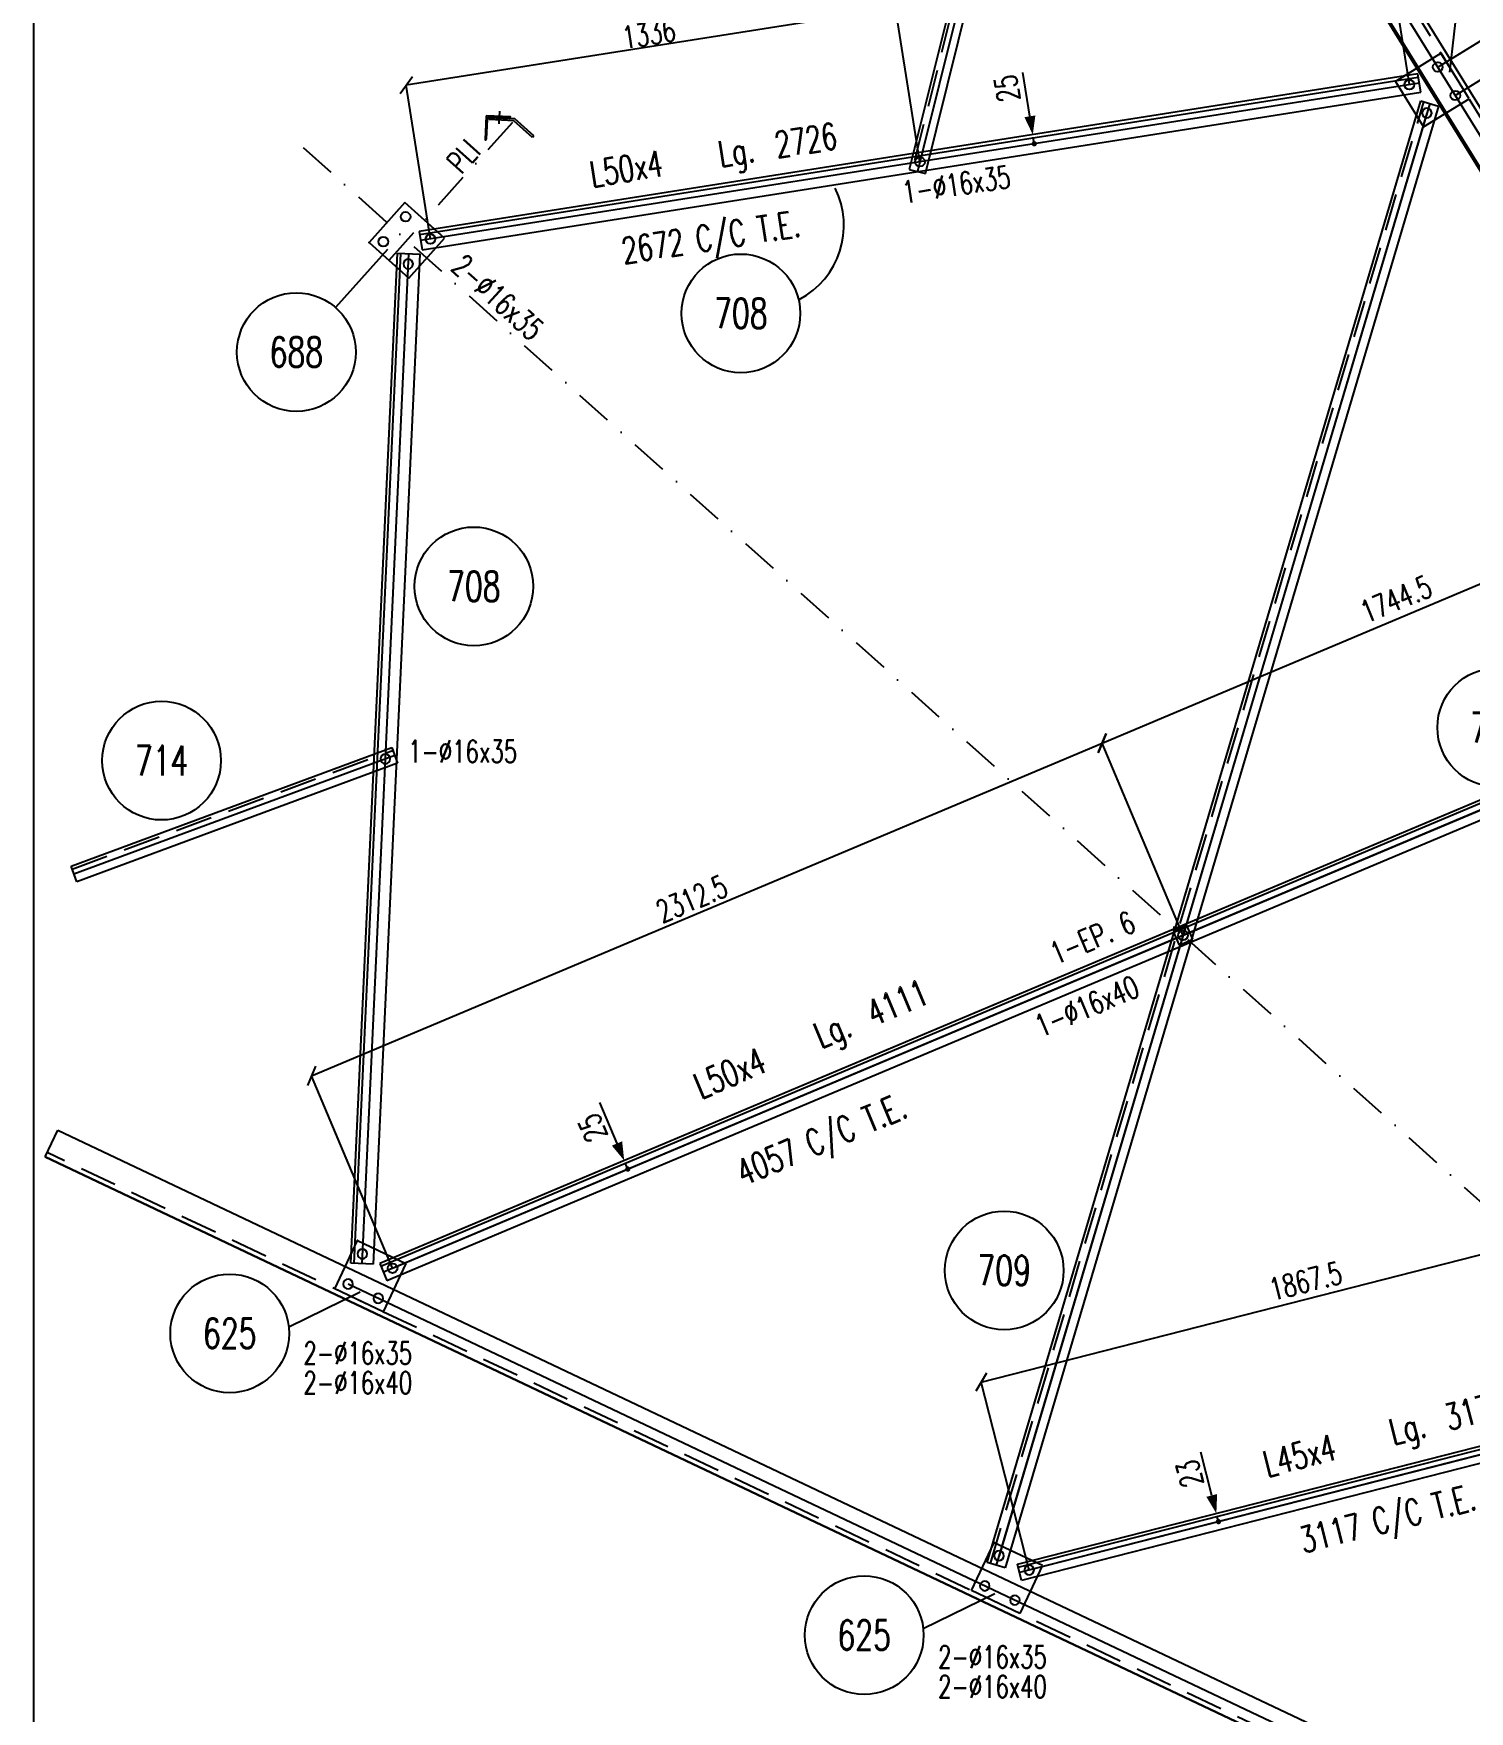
# Model space of a CAD drawing. Extents: x 125938 to 142158, y -59241 to -47761.
# Drawn here: x 125938 to 129809, y -56120 to -51596 of the extents above; entities that cross this region are included whole.
import ezdxf
from ezdxf.enums import TextEntityAlignment as Align

# ---------------------------------------------------------------- set-up
doc = ezdxf.new("R2010")
doc.units = 0
doc.header["$LTSCALE"] = 200
doc.header["$MEASUREMENT"] = 0
doc.linetypes.add('DASHDOT', pattern=[1, 0.5, -0.25, 0, -0.25])
doc.linetypes.add('DASHED', pattern=[0.75, 0.5, -0.25])
doc.layers.get('0').update_dxf_attribs({"linetype": 'CONTINUOUS'})
doc.layers.get('DEFPOINTS').update_dxf_attribs({"linetype": 'CONTINUOUS'})
for name, color, linetype in [('ASSI', 3, 'CONTINUOUS'), ('BOLLINI_1', 7, 'CONTINUOUS'), ('FORI', 2, 'CONTINUOUS'), ('LINEA_ANG', 2, 'CONTINUOUS'), ('LINEE_PIASTRE', 2, 'CONTINUOUS'), ('LM', 7, 'CONTINUOUS'), ('LS', 7, 'CONTINUOUS'), ('MZ', 6, 'DASHDOT'), ('PIASTRE', 5, 'CONTINUOUS'), ('PIEGA_C_3901_50', 2, 'CONTINUOUS'), ('QT_MAL', 7, 'CONTINUOUS'), ('QT_MPR', 7, 'CONTINUOUS'), ('SEZIONI', 2, 'CONTINUOUS'), ('TRAT-Y', 7, 'DASHED')]:
    doc.layers.add(name, color=color, linetype=linetype)
doc.styles.add('QUOTE', font='ROMANS8.SHX', dxfattribs={"width": 0.7})
doc.styles.add('RQL', font='ROMANS8.SHX', dxfattribs={"width": 0.7})
doc.styles.add('RS', font='ROMANS8.shx', dxfattribs={"width": 0.7})
doc.styles.get("Standard").update_dxf_attribs({"font": 'ROMANS8.SHX', "width": 0.7})
doc.dimstyles.new('FRECCE1', dxfattribs={"dimtxt": 60, "dimasz": 6.66, "dimexe": 0, "dimexo": 0, "dimgap": 1, "dimtad": 1, "dimdec": 0, "dimzin": 0, "dimdsep": 46, "dimtxsty": 'RS', "dimblk1": 'QUOTP', "dimblk2": 'QUOTF', "dimsah": 1, "dimcen": 0, "dimclrd": 2, "dimclre": 2, "dimclrt": 7, "dimadec": 0, "dimazin": 0, "dimtfac": 1, "dimtdec": 0, "dimtix": 1, "dimtmove": 2, "dimatfit": 3, "dimldrblk": 'QUOTP', "dimfxl": 1, "dimtolj": 1, "dimtzin": 0, "dimarcsym": 0})
doc.dimstyles.new('FRECCE1_20', dxfattribs={"dimtxt": 60, "dimasz": 6.6667, "dimexe": 0, "dimexo": 0, "dimgap": 1, "dimtad": 1, "dimzin": 0, "dimdsep": 46, "dimtxsty": 'RS', "dimblk1": 'QUOTP', "dimblk2": 'QUOTF', "dimsah": 1, "dimcen": 0, "dimclrd": 2, "dimclre": 2, "dimclrt": 7, "dimadec": 0, "dimazin": 0, "dimtfac": 1, "dimtix": 1, "dimtmove": 2, "dimatfit": 3, "dimldrblk": 'QUOTP', "dimfxl": 1, "dimtolj": 1, "dimtzin": 0, "dimarcsym": 0})
doc.dimstyles.new('TRATTO', dxfattribs={"dimscale": 0, "dimtxt": 60, "dimasz": 40, "dimexe": 0, "dimexo": 0, "dimgap": 5, "dimtad": 1, "dimrnd": 0.5, "dimdsep": 46, "dimtxsty": 'RS', "dimblk1": 'OBLIQUE', "dimblk2": 'OBLIQUE', "dimsah": 1, "dimcen": 0.09, "dimclrd": 2, "dimclre": 2, "dimclrt": 7, "dimadec": 0, "dimazin": 0, "dimtfac": 1, "dimtix": 1, "dimtmove": 2, "dimatfit": 3, "dimfxl": 1, "dimtolj": 1, "dimtzin": 0, "dimarcsym": 0})
doc.dimstyles.new('TRATTO_20', dxfattribs={"dimscale": 0, "dimtxt": 60, "dimasz": 40, "dimexe": 0, "dimexo": 0, "dimgap": 10, "dimtad": 1, "dimrnd": 0.5, "dimdsep": 46, "dimtxsty": 'RS', "dimblk1": 'OBLIQUE', "dimblk2": 'OBLIQUE', "dimsah": 1, "dimcen": 0.09, "dimclrd": 2, "dimclre": 2, "dimclrt": 7, "dimadec": 0, "dimazin": 0, "dimtfac": 1, "dimtix": 1, "dimtmove": 2, "dimatfit": 3, "dimfxl": 1, "dimtolj": 1, "dimtzin": 0, "dimarcsym": 0})

# ---------------------------------------------------------------- blocks, each defined once
blk = doc.blocks.new('ASSE98')
blk.add_line((0, 0), (1, 0))
at = {"color": 7, "style": 'QUOTE', "width": 0.5, "flags": 1}
for tag, p in [('TI', (1.38308, 6.82731)), ('DI_S', (1.38308, 6.42178)), ('D_S', (1.38308, 6.02092)), ('E_S', (1.38308, 5.68065)), ('NFORI', (1.36454, 5.29792)), ('ALAR', (1.36349, 4.93246)), ('FAM', (1.3775, 4.54645)), ('ALA', (1.38308, 4.19257)), ('DISP2', (1.38308, 3.84971)), ('DISP1', (1.38308, 3.50686)), ('PINZAF', (1.38308, 3.164)), ('PINZAI', (1.38308, 2.82114)), ('TRP', (1.38308, 2.47829)), ('NP', (1.38308, 2.13543)), ('SV', (1.38308, 1.79257)), ('PESO', (1.38308, 1.44971)), ('QUA', (1.38308, 1.10686)), ('LUN', (1.38308, 0.764)), ('PROF', (1.38308, 0.42114)), ('POS', (1.38308, 0.07829))]:
    blk.add_attdef(tag, p, '', height=0.2, dxfattribs=at)
at = {"color": 7, "flags": 1}
for tag, p in [('LAV1', (3.07431, 6.82847)), ('LAV2', (3.07431, 6.49513)), ('LAV3', (3.07431, 6.1618)), ('LAV4', (3.07431, 5.82847)), ('LAV5', (3.07431, 5.49513)), ('LAV6', (3.07431, 5.1618)), ('LAV7', (3.07431, 4.82847)), ('LAV8', (3.07431, 4.49513)), ('LAV9', (3.07431, 4.1618)), ('LAV10', (3.07431, 3.82847))]:
    blk.add_attdef(tag, p, '', height=0.2, dxfattribs=at)
blk = doc.blocks.new('16')
blk.add_circle((0, 0), 1)
blk = doc.blocks.new('MRKR_98')
blk.add_point((0, 0))
at = {"color": 7, "style": 'QUOTE', "width": 0.5, "flags": 1}
for tag, p in [('TI', (3.73, 6.83)), ('AUX2', (3.71, 4.93)), ('NFORI', (3.72, 5.3)), ('DI_S', (3.73, 6.42)), ('D_S', (3.73, 6.02)), ('E_S', (3.73, 5.68)), ('FAM', (3.73, 4.55)), ('AUX1', (3.73, 4.19)), ('COMMESSA', (3.73, 3.85)), ('MD', (3.73, 3.51)), ('MP', (3.73, 3.16)), ('LARGHEZZA', (3.73, 2.82)), ('SPESSORE', (3.73, 2.48)), ('NP', (3.73, 2.14)), ('SV', (3.73, 1.79)), ('PESO', (3.73, 1.45)), ('QUA', (3.73, 1.11)), ('LUN', (3.73, 0.76)), ('PROF', (3.73, 0.42)), ('POS', (3.73, 0.08))]:
    blk.add_attdef(tag, p, '', height=0.2, dxfattribs=at)
at = {"color": 7, "flags": 1}
for tag, p in [('LAV1', (5.26, 6.88)), ('LAV2', (5.26, 6.55)), ('LAV3', (5.26, 6.21)), ('LAV4', (5.26, 5.88)), ('LAV5', (5.26, 5.55)), ('LAV6', (5.26, 5.21)), ('LAV7', (5.26, 4.88)), ('LAV8', (5.26, 4.55)), ('LAV9', (5.26, 4.21)), ('LAV10', (5.26, 3.88))]:
    blk.add_attdef(tag, p, '', height=0.2, dxfattribs=at)
blk = doc.blocks.new('_OBLIQUE')
at = {"color": 0, "linetype": 'ByBlock'}
blk.add_line((-0.5, -0.5), (0.5, 0.5), dxfattribs=at)
blk = doc.blocks.new('*D73')
at = {"layer": 'DEFPOINTS', "color": 0, "transparency": 16777216}
for p in [(130315.7, -51427), (129723.8, -51686.5), (129771.1, -51763.1)]:
    blk.add_point(p, dxfattribs=at)
at = {"layer": 'QT_MPR', "color": 2, "lineweight": -2, "transparency": 16777216}
for p, q in [((130268.5, -51350.4), (130247.5, -51316.4)), ((129723.8, -51686.5), (130268.5, -51350.4)), ((130268.5, -51350.4), (130315.7, -51427)), ((129771.1, -51763.1), (130315.7, -51427)), ((130315.7, -51427), (130336.7, -51461.1))]:
    blk.add_line(p, q, dxfattribs=at)
at = {"layer": 'QT_MPR', "color": 2, "lineweight": -2, "transparency": 16777216, "xscale": 40, "yscale": 40, "zscale": 40}
for p, rotation in [((130268.5, -51350.4), 301.6765376083229), ((130315.7, -51427), 121.6765376083228)]:
    blk.add_blockref('_OBLIQUE', p, dxfattribs=dict(at, rotation=rotation))
at = {"layer": 'QT_MPR', "color": 7, "transparency": 16777216, "insert": (130324.1, -51370.2), "char_height": 60, "attachment_point": 5, "rotation": 301.6765, "style": 'RS'}
blk.add_mtext('\\A1;90', dxfattribs=at)
blk = doc.blocks.new('*D72')
at = {"layer": 'DEFPOINTS', "color": 0, "transparency": 16777216}
for p in [(129771.1, -51763.1), (131266.1, -52967.2), (130721.4, -53303.2)]:
    blk.add_point(p, dxfattribs=at)
at = {"layer": 'QT_MPR', "color": 2, "lineweight": -2, "transparency": 16777216}
for p, q in [((129771.1, -51763.1), (130315.7, -51427)), ((130315.7, -51427), (131266.1, -52967.2)), ((130721.4, -53303.2), (131266.1, -52967.2))]:
    blk.add_line(p, q, dxfattribs=at)
at = {"layer": 'QT_MPR', "color": 2, "lineweight": -2, "transparency": 16777216, "xscale": 40, "yscale": 40, "zscale": 40}
for p, rotation in [((130315.7, -51427), 121.6765376083228), ((131266.1, -52967.2), 301.6765376083229)]:
    blk.add_blockref('_OBLIQUE', p, dxfattribs=dict(at, rotation=rotation))
at = {"layer": 'QT_MPR', "color": 7, "transparency": 16777216, "insert": (130827.3, -52174), "char_height": 60, "attachment_point": 5, "rotation": 301.6765, "style": 'RS'}
blk.add_mtext('\\A1;1810', dxfattribs=at)
blk = doc.blocks.new('*D71')
at = {"layer": 'DEFPOINTS', "color": 0, "transparency": 16777216}
for p in [(128844.3, -50261.2), (130268.5, -51350.4), (129723.8, -51686.5)]:
    blk.add_point(p, dxfattribs=at)
at = {"layer": 'QT_MPR', "color": 2, "lineweight": -2, "transparency": 16777216}
for p, q in [((128844.3, -50261.2), (129389, -49925.1)), ((129389, -49925.1), (130268.5, -51350.4)), ((129723.8, -51686.5), (130268.5, -51350.4))]:
    blk.add_line(p, q, dxfattribs=at)
at = {"layer": 'QT_MPR', "color": 2, "lineweight": -2, "transparency": 16777216, "xscale": 40, "yscale": 40, "zscale": 40}
for p, rotation in [((129389, -49925.1), 121.6765376083228), ((130268.5, -51350.4), 301.6765376083229)]:
    blk.add_blockref('_OBLIQUE', p, dxfattribs=dict(at, rotation=rotation))
at = {"layer": 'QT_MPR', "color": 7, "transparency": 16777216, "insert": (129837.1, -50563), "char_height": 60, "attachment_point": 5, "rotation": 301.6765, "style": 'RS'}
blk.add_mtext('\\A1;1675', dxfattribs=at)
blk = doc.blocks.new('xxx')
blk.add_circle((0, 0), 8)
at = {"color": 3, "style": 'RQL', "width": 0.7}
blk.add_attdef('POS', text='', height=4, dxfattribs=at).set_placement((0, 0), align=Align.MIDDLE)
at = {"color": 3, "style": 'RQL', "width": 0.7, "flags": 1}
blk.add_attdef('POS1', (-0.39, -5.42), '', height=2, dxfattribs=at)
at = {"style": 'RQL', "width": 0.7, "flags": 1}
blk.add_attdef('TIPO', (-0.39, -8.66), '', height=2, dxfattribs=at)
blk = doc.blocks.new('QUOTP')
at = {"layer": 'ASSI', "color": 2}
blk.add_lwpolyline([(-0.53, 0, 1.07, 1.07, 1), (0.53, 0, 1.07, 1.07, 1)], format="xyseb", close=True, dxfattribs=at)
blk = doc.blocks.new('QUOTF')
at = {"layer": 'LS', "color": 2}
blk.add_line((7.5, 0), (25.5, 0), dxfattribs=at)
blk.add_solid([(7.5, 2.25), (0, 0), (7.5, -2.25)], dxfattribs=at)
blk = doc.blocks.new('*D172')
at = {"layer": 'DEFPOINTS', "color": 0, "transparency": 16777216}
for p in [(129126.8, -55586), (129126.8, -55586), (129132.5, -55608.3)]:
    blk.add_point(p, dxfattribs=at)
at = {"layer": 'QT_MAL', "color": 2, "lineweight": -2, "transparency": 16777216}
blk.add_line((129130.8, -55601.8), (129128.4, -55592.4), dxfattribs=at)
at = {"layer": 'QT_MAL', "color": 2, "lineweight": -2, "transparency": 16777216, "xscale": 6.6667, "yscale": 6.6667, "zscale": 6.6667}
for name, p, rotation in [('QUOTF', (129126.8, -55586), 104.3270902886633), ('QUOTP', (129132.5, -55608.3), 284.3270902886633)]:
    blk.add_blockref(name, p, dxfattribs=dict(at, rotation=rotation))
at = {"layer": 'QT_MAL', "color": 7, "transparency": 16777216, "insert": (129055, -55479), "char_height": 60, "attachment_point": 5, "rotation": 104.3271, "style": 'RS'}
blk.add_mtext('\\A1;23', dxfattribs=at)
blk = doc.blocks.new('*D171')
at = {"layer": 'DEFPOINTS', "color": 0, "transparency": 16777216}
for p in [(127530.3, -54634.7), (127530.3, -54634.7), (127540, -54657.7)]:
    blk.add_point(p, dxfattribs=at)
at = {"layer": 'QT_MAL', "color": 2, "lineweight": -2, "transparency": 16777216}
blk.add_line((127537.4, -54651.6), (127532.9, -54640.8), dxfattribs=at)
at = {"layer": 'QT_MAL', "color": 2, "lineweight": -2, "transparency": 16777216, "xscale": 6.6667, "yscale": 6.6667, "zscale": 6.6667}
for name, p, rotation in [('QUOTF', (127530.3, -54634.7), 112.8330892389278), ('QUOTP', (127540, -54657.7), 292.8330892389278)]:
    blk.add_blockref(name, p, dxfattribs=dict(at, rotation=rotation))
at = {"layer": 'QT_MAL', "color": 7, "transparency": 16777216, "insert": (127445.1, -54546.7), "char_height": 60, "attachment_point": 5, "rotation": 112.8331, "style": 'RS'}
blk.add_mtext('\\A1;25', dxfattribs=at)
blk = doc.blocks.new('*D85')
at = {"layer": 'DEFPOINTS', "color": 0, "transparency": 16777216}
for p in [(128818.7, -53509.1), (129037, -54027.5), (126905.6, -54924.8)]:
    blk.add_point(p, dxfattribs=at)
at = {"layer": 'QT_MPR', "color": 2, "lineweight": -2, "transparency": 16777216}
for p, q in [((126687.4, -54406.5), (128818.7, -53509.1)), ((129037, -54027.5), (128818.7, -53509.1)), ((126905.6, -54924.8), (126687.4, -54406.5))]:
    blk.add_line(p, q, dxfattribs=at)
at = {"layer": 'QT_MPR', "color": 2, "lineweight": -2, "transparency": 16777216, "xscale": 40, "yscale": 40, "zscale": 40}
for p, rotation in [((128818.7, -53509.1), 22.83308923892778), ((126687.4, -54406.5), 202.8330892389278)]:
    blk.add_blockref('_OBLIQUE', p, dxfattribs=dict(at, rotation=rotation))
at = {"layer": 'QT_MPR', "color": 7, "transparency": 16777216, "insert": (127712.4, -53928.9), "char_height": 60, "attachment_point": 5, "rotation": 22.8331, "style": 'RS'}
blk.add_mtext('\\A1;2312.5', dxfattribs=at)
blk = doc.blocks.new('*D84')
at = {"layer": 'DEFPOINTS', "color": 0, "transparency": 16777216}
for p in [(130426.6, -52832.1), (130644.8, -53350.5), (129037, -54027.5)]:
    blk.add_point(p, dxfattribs=at)
at = {"layer": 'QT_MPR', "color": 2, "lineweight": -2, "transparency": 16777216}
for p, q in [((128818.7, -53509.1), (130426.6, -52832.1)), ((130644.8, -53350.5), (130426.6, -52832.1)), ((129037, -54027.5), (128818.7, -53509.1))]:
    blk.add_line(p, q, dxfattribs=at)
at = {"layer": 'QT_MPR', "color": 2, "lineweight": -2, "transparency": 16777216, "xscale": 40, "yscale": 40, "zscale": 40}
for p, rotation in [((130426.6, -52832.1), 22.83308923892778), ((128818.7, -53509.1), 202.8330892389278)]:
    blk.add_blockref('_OBLIQUE', p, dxfattribs=dict(at, rotation=rotation))
at = {"layer": 'QT_MPR', "color": 7, "transparency": 16777216, "insert": (129611.4, -53121), "char_height": 60, "attachment_point": 5, "rotation": 22.8331, "style": 'RS'}
blk.add_mtext('\\A1;1744.5', dxfattribs=at)
blk = doc.blocks.new('*D83')
at = {"layer": 'DEFPOINTS', "color": 0, "transparency": 16777216}
for p in [(130302.4, -54769.9), (130431.8, -55276.4), (128622.3, -55738.6)]:
    blk.add_point(p, dxfattribs=at)
at = {"layer": 'QT_MPR', "color": 2, "lineweight": -2, "transparency": 16777216}
for p, q in [((128492.9, -55232.1), (130302.4, -54769.9)), ((130431.8, -55276.4), (130302.4, -54769.9)), ((128622.3, -55738.6), (128492.9, -55232.1))]:
    blk.add_line(p, q, dxfattribs=at)
at = {"layer": 'QT_MPR', "color": 2, "lineweight": -2, "transparency": 16777216, "xscale": 40, "yscale": 40, "zscale": 40}
for p, rotation in [((130302.4, -54769.9), 14.32709028866329), ((128492.9, -55232.1), 194.3270902886633)]:
    blk.add_blockref('_OBLIQUE', p, dxfattribs=dict(at, rotation=rotation))
at = {"layer": 'QT_MPR', "color": 7, "transparency": 16777216, "insert": (129367.4, -54959.5), "char_height": 60, "attachment_point": 5, "rotation": 14.3271, "style": 'RS'}
blk.add_mtext('\\A1;1867.5', dxfattribs=at)
blk = doc.blocks.new('IQ')
for p, q in [((0.5, 0.5), (-0.5, 0.5)), ((-0.5, 0.5), (-0.5, -0.5)), ((0.5, -0.5), (0.5, 0.5)), ((-0.5, -0.5), (0.5, -0.5))]:
    blk.add_line(p, q)
at = {"flags": 1}
for tag, p in [('SPESSORE', (0, -0.01)), ('NUMERO', (0, -0.34))]:
    blk.add_attdef(tag, p, '', height=0.2, dxfattribs=at)
blk = doc.blocks.new('bull')
at = {"style": 'RS', "width": 0.7, "flags": 1}
for tag, p in [('NN', (-12.25, 0)), ('DIAMETRO', (0, -4.86)), ('SERRAGGIO', (0, -9.71)), ('LUNGHEZZA', (0, -14.57)), ('NB', (0, -19.43)), ('TIPO', (0, -24.12)), ('EL', (-0.14, -29))]:
    blk.add_attdef(tag, p, '', height=3, dxfattribs=at)
at = {"style": 'RS', "width": 0.7}
blk.add_attdef('BULLONE', (0, 0), '', height=3, dxfattribs=at)
blk = doc.blocks.new('imbbull')
at = {"style": 'RS', "width": 0.7, "flags": 1}
for tag, p in [('NN', (-11.1, 0)), ('DIAMETRO', (0, -4.86)), ('SERRAGGIO', (0, -9.71)), ('LUNGHEZZA', (0, -14.57)), ('NB', (0, -19.43)), ('TIPO', (0, -24.38)), ('EL', (-0.14, -29.26))]:
    blk.add_attdef(tag, p, '', height=3, dxfattribs=at)
at = {"style": 'RS', "width": 0.7}
blk.add_attdef('BULLONE', (0, 0), '', height=3, dxfattribs=at)
blk = doc.blocks.new('*D194')
at = {"layer": 'DEFPOINTS', "color": 0, "transparency": 16777216}
for p in [(128262.1, -51527.3), (129647.2, -51733.8), (128327.5, -51941.9)]:
    blk.add_point(p, dxfattribs=at)
at = {"layer": 'QT_MPR', "color": 2, "lineweight": -2, "transparency": 16777216}
for p, q in [((129581.8, -51319.1), (128262.1, -51527.3)), ((129647.2, -51733.8), (129581.8, -51319.1)), ((128327.5, -51941.9), (128262.1, -51527.3))]:
    blk.add_line(p, q, dxfattribs=at)
at = {"layer": 'QT_MPR', "color": 2, "lineweight": -2, "transparency": 16777216, "xscale": 40, "yscale": 40, "zscale": 40}
for p, rotation in [((129581.8, -51319.1), 8.964221817842157), ((128262.1, -51527.3), 188.9642218178422)]:
    blk.add_blockref('_OBLIQUE', p, dxfattribs=dict(at, rotation=rotation))
at = {"layer": 'QT_MPR', "color": 7, "transparency": 16777216, "insert": (128916.5, -51388.7), "char_height": 60, "attachment_point": 5, "rotation": 8.9642, "style": 'RS'}
blk.add_mtext('\\A1;1336', dxfattribs=at)
blk = doc.blocks.new('*D195')
at = {"layer": 'DEFPOINTS', "color": 0, "transparency": 16777216}
for p in [(126942.4, -51735.5), (128327.5, -51941.9), (127007.8, -52150.1)]:
    blk.add_point(p, dxfattribs=at)
at = {"layer": 'QT_MPR', "color": 2, "lineweight": -2, "transparency": 16777216}
for p, q in [((128262.1, -51527.3), (126942.4, -51735.5)), ((128327.5, -51941.9), (128262.1, -51527.3)), ((127007.8, -52150.1), (126942.4, -51735.5))]:
    blk.add_line(p, q, dxfattribs=at)
at = {"layer": 'QT_MPR', "color": 2, "lineweight": -2, "transparency": 16777216, "xscale": 40, "yscale": 40, "zscale": 40}
for p, rotation in [((128262.1, -51527.3), 8.964221817842157), ((126942.4, -51735.5), 188.9642218178422)]:
    blk.add_blockref('_OBLIQUE', p, dxfattribs=dict(at, rotation=rotation))
at = {"layer": 'QT_MPR', "color": 7, "transparency": 16777216, "insert": (127596.8, -51596.8), "char_height": 60, "attachment_point": 5, "rotation": 8.9642, "style": 'RS'}
blk.add_mtext('\\A1;1336', dxfattribs=at)
blk = doc.blocks.new('*D197')
at = {"layer": 'DEFPOINTS', "color": 0, "transparency": 16777216}
for p in [(128631.9, -51868.6), (128631.9, -51868.6), (128635.8, -51893.3)]:
    blk.add_point(p, dxfattribs=at)
at = {"layer": 'QT_MAL', "color": 2, "lineweight": -2, "transparency": 16777216}
blk.add_line((128634.8, -51886.7), (128633, -51875.2), dxfattribs=at)
at = {"layer": 'QT_MAL', "color": 2, "lineweight": -2, "transparency": 16777216, "xscale": 6.66, "yscale": 6.66, "zscale": 6.66}
for name, p, rotation in [('QUOTF', (128631.9, -51868.6), 98.96422181784217), ('QUOTP', (128635.8, -51893.3), 278.9642218178421)]:
    blk.add_blockref(name, p, dxfattribs=dict(at, rotation=rotation))
at = {"layer": 'QT_MAL', "color": 7, "transparency": 16777216, "insert": (128562.7, -51744.1), "char_height": 60, "attachment_point": 5, "rotation": 98.9642, "style": 'RS'}
blk.add_mtext('\\A1;25', dxfattribs=at)

msp = doc.modelspace()

# ---------------------------------------------------------------- hatches: boundary and pattern name
at = {"layer": 'LS'}
h = msp.add_hatch(dxfattribs=at)
h.set_pattern_fill('_U', color=6, scale=5, angle=-47.835191, style=0, pattern_type=0)
h.set_pattern_definition([(312.164809, (116722.32, 2413.697), (3.70608514, 3.3563273), [])])
edge = h.paths.add_edge_path()
edge.add_line((127158.342, -51817.78), (127155.127, -51882.7))
edge.add_line((127155.127, -51882.7), (127156.126, -51882.75))
edge.add_arc((127156.274, -51879.753), 3, -92.835191, -2.835191)
edge.add_line((127159.271, -51879.902), (127161.843, -51827.965))
edge.add_arc((127167.836, -51828.262), 6, 87.164809, 177.164809, ccw=False)
edge.add_line((127168.132, -51822.27), (127220.069, -51824.842))
edge.add_arc((127220.217, -51821.845), 3, -92.835191, -2.835191)
edge.add_line((127223.213, -51821.994), (127223.263, -51820.995))
edge.add_line((127223.263, -51820.995), (127158.342, -51817.78))

# ---------------------------------------------------------------- linework, layer by layer
at = {"layer": 'ASSI'}
msp.add_line((132739.748, -56659.895), (128578.653, -49916.332), dxfattribs=at)
at = {"layer": 'LINEA_ANG'}
for p, q in [((133574.925, -57851.534), (128809.957, -50129.322)), ((128733.365, -50176.583), (133498.333, -57898.795)), ((128728.414, -50238.557), (128298.626, -51962.799)), ((128342.29, -51973.682), (128772.078, -50249.44)), ((129669.988, -51704.856), (126977.283, -52129.615)), ((129677.778, -51754.246), (129669.988, -51704.856)), ((126978.608, -52138.011), (129671.312, -51713.252)), ((126985.074, -52179.005), (129677.778, -51754.246)), ((128509.296, -55718.797), (129678.15, -51777.464)), ((129726.087, -51791.681), (128557.233, -55733.013)), ((129678.15, -51777.464), (129726.087, -51791.681)), ((128298.626, -51962.799), (128342.29, -51973.682)), ((126977.283, -52129.615), (126985.074, -52179.005)), ((126793.088, -54911.649), (126919.102, -52188.563)), ((126802.078, -54912.065), (126928.092, -52188.979)), ((126979.038, -52191.337), (126853.023, -54914.423)), ((126919.102, -52188.563), (126979.038, -52191.337)), ((130659.996, -53316.972), (126871.137, -54912.237)), ((130663.294, -53324.806), (126874.436, -54920.071)), ((126890.539, -54958.319), (130679.398, -53363.054)), ((126038.718, -53840.823), (126903.39, -53520.781)), ((126903.39, -53520.781), (126919.01, -53562.983)), ((126919.01, -53562.983), (126054.338, -53883.025)), ((126054.338, -53883.025), (126038.718, -53840.823)), ((125968.834, -54624.656), (126003.101, -54552.366)), ((126003.101, -54552.366), (133369.416, -58044.143)), ((133335.149, -58116.433), (125968.834, -54624.656)), ((126853.023, -54914.423), (126793.088, -54911.649)), ((126871.137, -54912.237), (126890.539, -54958.319)), ((128590.415, -55722.966), (131662.794, -54938.279)), ((128592.519, -55731.202), (131664.897, -54946.515)), ((131673.929, -54981.88), (128601.551, -55766.566)), ((128557.233, -55733.013), (128509.296, -55718.797)), ((128601.551, -55766.566), (128590.415, -55722.966))]:
    msp.add_line(p, q, dxfattribs=at)
at = {"layer": 'LINEE_PIASTRE'}
for p, q in [((129732.605, -51649.341), (129610.057, -51724.959)), ((129808.222, -51771.889), (129732.605, -51649.341)), ((129610.057, -51724.959), (129685.675, -51847.506)), ((129685.675, -51847.506), (129808.222, -51771.889)), ((126938.698, -52051.939), (126842.637, -52159.216)), ((127045.975, -52148), (126938.698, -52051.939)), ((126842.637, -52159.216), (126949.914, -52255.277)), ((126949.914, -52255.277), (127045.975, -52148)), ((126749.78, -54980.453), (126811.46, -54850.332)), ((126811.46, -54850.332), (126941.582, -54912.012)), ((126941.582, -54912.012), (126879.902, -55042.133)), ((126879.902, -55042.133), (126749.78, -54980.453)), ((128466.429, -55794.178), (128528.109, -55664.057)), ((128528.109, -55664.057), (128658.23, -55725.737)), ((128658.23, -55725.737), (128596.55, -55855.858)), ((128596.55, -55855.858), (128466.429, -55794.178))]:
    msp.add_line(p, q, dxfattribs=at)
at = {"layer": 'LS', "color": 6}
for p, q in [((132763.866, -56613.287), (128775.916, -50150.327)), ((129756.352, -51699.817), (129780.803, -51483.922)), ((127193.981, -51805.746), (127192.295, -51839.793)), ((129694.474, -51810.35), (128540.941, -55700.019)), ((126892.11, -52178.032), (126752.253, -52335.039)), ((126905.619, -54924.845), (130644.813, -53350.49)), ((126818.39, -54989.522), (126625.624, -55083.623)), ((132017.014, -57447.345), (126785.743, -54967.62)), ((128622.267, -55738.569), (131642.413, -54967.223)), ((128529.242, -55803.071), (128336.476, -55897.173))]:
    msp.add_line(p, q, dxfattribs=at)
at = {"layer": 'LS', "color": 8}
msp.add_lwpolyline([(125937.707, -47761.325), (125937.707, -59241.325), (138657.707, -59241.325), (138657.707, -57641.325), (142157.707, -57641.325), (142157.707, -47761.325), (125937.707, -47761.325)], close=True, dxfattribs=at)
at = {"layer": 'LS', "color": 6}
msp.add_lwpolyline([(127158.342, -51817.78), (127155.127, -51882.7), (127156.126, -51882.75, 0.41421356), (127159.271, -51879.902), (127161.843, -51827.965, -0.41421356), (127168.132, -51822.27), (127220.069, -51824.842, 0.41421356), (127223.213, -51821.994), (127223.263, -51820.995)], format="xyb", close=True, dxfattribs=at)
msp.add_arc((127896.448, -52113.43), 226.159, 297.928498, 26.346493, dxfattribs=at)
at = {"layer": 'MZ'}
for p, q in [((126896.276, -52207.246), (127232.756, -51831.477)), ((126664.671, -51903.21), (130557.203, -55388.755))]:
    msp.add_line(p, q, dxfattribs=at)
at = {"layer": 'PIEGA_C_3901_50'}
for p, q in [((127165.838, -51828.163), (127166.135, -51822.171)), ((127232.756, -51831.477), (127165.838, -51828.163)), ((127235.175, -51825.59), (127166.135, -51822.171)), ((127282.67, -51876.172), (127232.756, -51831.477))]:
    msp.add_line(p, q, dxfattribs=at)
at = {"layer": 'PIEGA_C_3901_50', "const_width": 1.667}
msp.add_lwpolyline([(127232.2, -51832.098, 1), (127233.312, -51830.856, 1)], format="xyb", close=True, dxfattribs=at)
at = {"layer": 'SEZIONI'}
for q in [(127235.175, -51825.59), (127282.67, -51876.172)]:
    msp.add_line((127286.672, -51871.702), q, dxfattribs=at)
at = {"layer": 'TRAT-Y'}
for p, q in [((133563.862, -57858.361), (128798.894, -50136.149)), ((128736.662, -50240.612), (128306.873, -51964.854)), ((128517.446, -55721.214), (129686.3, -51779.881)), ((126041.669, -53848.795), (126906.34, -53528.752)), ((133340.717, -58104.686), (125974.402, -54612.909))]:
    msp.add_line(p, q, dxfattribs=at)

# ---------------------------------------------------------------- block references
at = {"layer": 'ASSI'}
for p, xscale, rotation in [((133574.925, -57851.534), 9074, 121.6765376083229), ((126949.059, -52190.18), 2726, 267.3504507500377), ((126911.373, -53542.351), 922, 200.3111418972584), ((125969.273, -54624.864), 8152, 334.6381349595582)]:
    msp.add_blockref('ASSE98', p, dxfattribs=dict(at, xscale=xscale, rotation=rotation))
ref = msp.add_blockref('ASSE98', (128750.732, -50244.119), dxfattribs=dict(at, xscale=1777, zscale=1777, rotation=256.0035306706228))
ref.add_attrib('PROF', 'L45x4', (128397.102, -51233.403), dxfattribs={"layer": '0', "color": 2, "height": 70, "rotation": 76.003531, "style": 'QUOTE', "width": 0.7})
ref.add_attrib('LUN', '1777', (128519.21, -50743.525), dxfattribs={"layer": '0', "color": 2, "height": 70, "rotation": 76.003531, "style": 'QUOTE', "width": 0.7})
ref.add_attrib('PESO', '1723 C/C T.', (128650.206, -51251.893), dxfattribs={"layer": '0', "color": 2, "height": 70, "rotation": 76.003531, "style": 'QUOTE', "width": 0.7})
ref.add_attrib('SV', 'Lg.', (128481.931, -50893.082), dxfattribs={"layer": '0', "color": 2, "height": 70, "rotation": 76.003531, "style": 'QUOTE', "width": 0.7})
ref = msp.add_blockref('ASSE98', (129673.883, -51729.551), dxfattribs=dict(at, xscale=2726, rotation=188.9642218178422))
ref.add_attrib('PROF', 'L50x4', (127443.671, -52010.213), dxfattribs={"layer": '0', "color": 2, "height": 70, "rotation": 8.964222, "style": 'QUOTE', "width": 0.7})
ref.add_attrib('LUN', '2726', (127942.371, -51931.546), dxfattribs={"layer": '0', "color": 2, "height": 70, "rotation": 8.964222, "style": 'QUOTE', "width": 0.7})
ref.add_attrib('PESO', '2672 C/C T.E.', (127529.697, -52217.32), dxfattribs={"layer": '0', "color": 2, "height": 70, "rotation": 8.964222, "style": 'QUOTE', "width": 0.7})
ref.add_attrib('SV', 'Lg.', (127790.121, -51955.562), dxfattribs={"layer": '0', "color": 2, "height": 70, "rotation": 8.964222, "style": 'QUOTE', "width": 0.7})
at = {"layer": 'ASSI', "xscale": 4110.999999999999, "zscale": 4110.999999999999, "rotation": 253.4815833289532}
msp.add_blockref('ASSE98', (129702.119, -51784.573), dxfattribs=at)
at = {"layer": 'ASSI'}
ref = msp.add_blockref('ASSE98', (130669.697, -53340.013), dxfattribs=dict(at, xscale=4110.999999999999, zscale=4110.999999999999, rotation=202.8330892389278))
ref.add_attrib('PROF', 'L50x4', (127737.326, -54469.283), dxfattribs={"layer": '0', "color": 2, "height": 70, "rotation": 22.833089, "style": 'QUOTE', "width": 0.7})
ref.add_attrib('LUN', '4111', (128202.631, -54273.371), dxfattribs={"layer": '0', "color": 2, "height": 70, "rotation": 22.833089, "style": 'QUOTE', "width": 0.7})
ref.add_attrib('PESO', '4057 C/C T.E.', (127851.533, -54703.297), dxfattribs={"layer": '0', "color": 2, "height": 70, "rotation": 22.833089, "style": 'QUOTE', "width": 0.7})
ref.add_attrib('SV', 'Lg.', (128060.576, -54333.182), dxfattribs={"layer": '0', "color": 2, "height": 70, "rotation": 22.833089, "style": 'QUOTE', "width": 0.7})
ref = msp.add_blockref('ASSE98', (131668.485, -54960.564), dxfattribs=dict(at, xscale=3171, zscale=3171, rotation=194.3270902886633))
ref.add_attrib('PROF', 'L45x4', (129264.002, -55488.161), dxfattribs={"layer": '0', "color": 2, "height": 70, "rotation": 14.32709, "style": 'QUOTE', "width": 0.7})
ref.add_attrib('LUN', '3171', (129753.167, -55363.228), dxfattribs={"layer": '0', "color": 2, "height": 70, "rotation": 14.32709, "style": 'QUOTE', "width": 0.7})
ref.add_attrib('PESO', '3117 C/C T.E.', (129361.627, -55693.958), dxfattribs={"layer": '0', "color": 2, "height": 70, "rotation": 14.32709, "style": 'QUOTE', "width": 0.7})
ref.add_attrib('SV', 'Lg.', (129603.828, -55401.37), dxfattribs={"layer": '0', "color": 2, "height": 70, "rotation": 14.32709, "style": 'QUOTE', "width": 0.7})
at = {"layer": 'BOLLINI_1', "xscale": 20, "yscale": 20, "zscale": 20}
for p, values in [((127844.876, -52350.506), {'POS': '708'}), ((126646.242, -52454.878), {'POS': '688'}), ((127124.858, -53086.507), {'POS': '708'}), ((129882.805, -53467.09), {'POS': '709'}), ((126282.889, -53556.413), {'POS': '714'}), ((128554.835, -54930.895), {'POS': '709'}), ((126466.536, -55100.685), {'POS': '625'}), ((128177.388, -55914.235), {'POS': '625'})]:
    msp.add_blockref('xxx', p, dxfattribs=at).add_auto_attribs(values)
at = {"layer": 'FORI', "yscale": 13, "zscale": 13}
for p, xscale, rotation in [((129723.805, -51686.497), 13, 337.0927608076968), ((129771.066, -51763.089), 13, 337.0927608076968), ((129694.474, -51810.35), -13, 96.31467256788095), ((126940.801, -52090.065), 13, 353.5735594833106), ((126880.763, -52157.113), 13, 353.5735594833106), ((126947.811, -52217.151), -13, 96.31467256788095), ((126886.052, -53551.723), -13, 96.3146725678811), ((126824.293, -54886.294), -13, 96.31467256788095), ((126785.743, -54967.62), -13, 119.2219117601842), ((126867.069, -55006.17), -13, 119.2219117601842), ((128540.941, -55700.019), -13, 96.31467256788095), ((128622.267, -55738.569), -13, 96.31467256788095), ((128502.391, -55781.345), -13, 119.2219117601842), ((128583.717, -55819.895), -13, 119.2219117601842)]:
    msp.add_blockref('16', p, dxfattribs=dict(at, xscale=xscale, rotation=rotation))
at = {"layer": 'FORI', "xscale": 13, "yscale": 13, "zscale": 13}
for p in [(129647.213, -51733.758), (128327.531, -51941.93), (127007.849, -52150.103), (129036.96, -54027.462), (126905.619, -54924.845)]:
    msp.add_blockref('16', p, dxfattribs=at)
at = {"layer": 'LM', "xscale": 40, "yscale": 40, "zscale": 40, "rotation": 292.8330892389291}
msp.add_blockref('IQ', (129036.96, -54027.462), dxfattribs=at)
at = {"layer": 'LS', "color": 7, "xscale": 20, "yscale": 20, "zscale": 20}
for name, p, rotation, values in [('bull', (128285.388, -52054.662), 8.676815236237578, {'BULLONE': '1-%%c16x35                '}), ('bull', (127060.502, -52231.342), 317.9086705654428, {'BULLONE': '2-%%c16x35                '}), ('imbbull', (128694.906, -54107.682), 22.83308923892919, {'BULLONE': '1-EP. 6'}), ('bull', (128654.176, -54303.276), 22.83308923892905, {'BULLONE': '1-%%c16x40                '})]:
    msp.add_blockref(name, p, dxfattribs=dict(at, rotation=rotation)).add_auto_attribs(values)
for p, values in [((126947.937, -53561.639), {'BULLONE': '1-%%c16x35                '}), ((126665.129, -55183.738), {'BULLONE': '2-%%c16x35                '}), ((126665.129, -55263.738), {'BULLONE': '2-%%c16x40                '}), ((128376.342, -56003.019), {'BULLONE': '2-%%c16x35                '}), ((128376.342, -56083.019), {'BULLONE': '2-%%c16x40                '})]:
    msp.add_blockref('bull', p, dxfattribs=at).add_auto_attribs(values)
at = {"layer": 'PIASTRE'}
for p, xscale, yscale, zscale, rotation in [((129610.057, -51724.959), 20, 20, 20, 301.6765376086968), ((126842.637, -52159.216), 20.00000000000001, 20.00000000000001, 20.00000000000001, 318.1573362843106), ((126811.46, -54850.332), 20.00000000000001, 20.00000000000001, 20.00000000000001, 154.6381349591842), ((128528.109, -55664.057), 20.00000000000001, 20.00000000000001, 20.00000000000001, 154.6381349591842)]:
    msp.add_blockref('MRKR_98', p, dxfattribs=dict(at, xscale=xscale, yscale=yscale, zscale=zscale, rotation=rotation))

# ---------------------------------------------------------------- texts
at = {"layer": 'LS', "color": 7, "style": 'RS', "width": 0.7}
msp.add_text('PLI', height=60, rotation=48.157336, dxfattribs=at).set_placement((127096.756, -51927.398), align=Align.MIDDLE)

# ---------------------------------------------------------------- dimensions: what is measured, and where the dimension line sits
at = {"layer": 'QT_MAL'}
for base, p1, p2, angle, text, dimstyle, picture, middle in [((128631.943, -51868.602), (128635.838, -51893.297), (128631.943, -51868.602), 98.964222, '25', 'FRECCE1', '*D197', (128562.693, -51744.057)), ((127530.32, -54634.694), (127540.021, -54657.735), (127530.32, -54634.694), 112.833089, '25', 'FRECCE1_20', '*D171', (127445.058, -54546.652)), ((129126.792, -55585.975), (129132.483, -55608.26), (129126.792, -55585.975), 104.32709, '23', 'FRECCE1_20', '*D172', (129054.998, -55479.044))]:
    dim = msp.add_linear_dim(base=base, p1=p1, p2=p2, angle=angle, text=text, dimstyle=dimstyle, dxfattribs=at)
    dim.commit()
    dim.dimension.update_dxf_attribs({"geometry": picture, "text_midpoint": middle, "dimtype": 160})
at = {"layer": 'QT_MPR'}
for base, p1, p2, angle, text, dimstyle, picture, middle in [((130268.462, -51350.418), (128844.342, -50261.22), (129723.805, -51686.497), 301.676538, '1675', 'TRATTO_20', '*D71', (129837.146, -50562.983)), ((128262.127, -51527.311), (129647.213, -51733.758), (128327.531, -51941.93), 8.964222, '1336', 'TRATTO', '*D194', (128916.514, -51388.652)), ((130315.723, -51427.01), (129723.805, -51686.497), (129771.066, -51763.089), 301.676538, '90', 'TRATTO_20', '*D73', (130324.096, -51370.158)), ((131266.062, -52967.151), (129771.066, -51763.089), (130721.405, -53303.229), 301.676538, '1810', 'TRATTO_20', '*D72', (130827.335, -52174.047)), ((126942.445, -51735.483), (128327.531, -51941.93), (127007.849, -52150.103), 8.964222, '1336', 'TRATTO', '*D195', (127596.832, -51596.824)), ((130426.561, -52832.128), (129036.96, -54027.462), (130644.813, -53350.49), 22.833089, '1744.5', 'TRATTO_20', '*D84', (129611.368, -53121.044)), ((128818.708, -53509.1), (126905.619, -54924.845), (129036.96, -54027.462), 22.833089, '2312.5', 'TRATTO_20', '*D85', (127712.381, -53928.927)), ((130302.401, -54769.941), (128622.267, -55738.569), (130431.757, -55276.425), 14.32709, '1867.5', 'TRATTO_20', '*D83', (129367.36, -54959.473))]:
    dim = msp.add_linear_dim(base=base, p1=p1, p2=p2, angle=angle, text=text, dimstyle=dimstyle, override={"dimscale": 1}, dxfattribs=at)
    dim.commit()
    dim.dimension.update_dxf_attribs({"geometry": picture, "text_midpoint": middle, "dimtype": 160})

doc.saveas('drawing.dxf')
